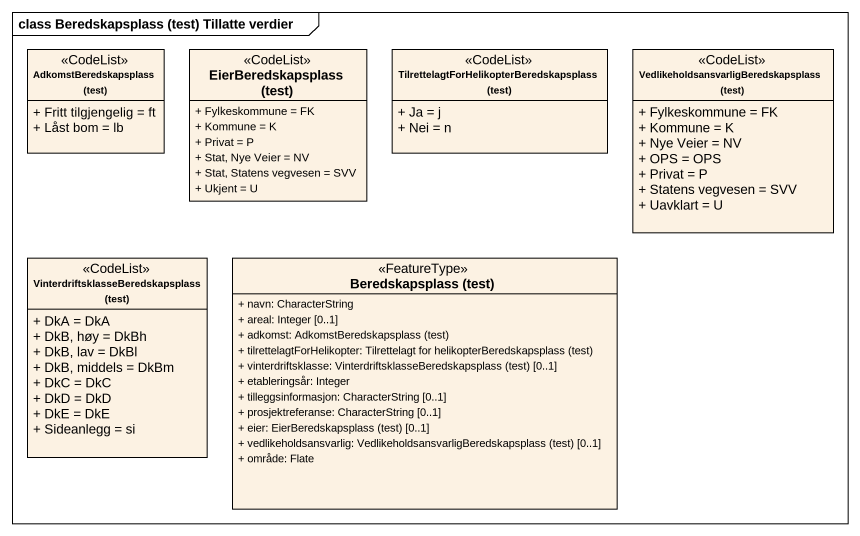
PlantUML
@startuml
mainframe class Beredskapsplass (test) Tillatte verdier
hide circle
hide empty members
skinparam classAttributeIconSize 0
class "AdkomstBeredskapsplass (test)" as AdkomstBeredskapsplass_test <<CodeList>> {
  + Fritt tilgjengelig = ft
  + Låst bom = lb
}
class "EierBeredskapsplass (test)" as EierBeredskapsplass_test <<CodeList>> {
  + Fylkeskommune = FK
  + Kommune = K
  + Privat = P
  + Stat, Nye Veier = NV
  + Stat, Statens vegvesen = SVV
  + Ukjent = U
}
class "TilrettelagtForHelikopterBeredskapsplass (test)" as TilrettelagtForHelikopterBer <<CodeList>> {
  + Ja = j
  + Nei = n
}
class "VedlikeholdsansvarligBeredskapsplass (test)" as VedlikeholdsansvarligBeredsk <<CodeList>> {
  + Fylkeskommune = FK
  + Kommune = K
  + Nye Veier = NV
  + OPS = OPS
  + Privat = P
  + Statens vegvesen = SVV
  + Uavklart = U
}
class "VinterdriftsklasseBeredskapsplass (test)" as VinterdriftsklasseBeredskaps <<CodeList>> {
  + DkA = DkA
  + DkB, høy = DkBh
  + DkB, lav = DkBl
  + DkB, middels = DkBm
  + DkC = DkC
  + DkD = DkD
  + DkE = DkE
  + Sideanlegg = si
}
class "Beredskapsplass (test)" as Beredskapsplass_test <<FeatureType>> {
  + navn: CharacterString
  + areal: Integer [0..1]
  {field} + adkomst: AdkomstBeredskapsplass (test)
  {field} + tilrettelagtForHelikopter: Tilrettelagt for helikopterBeredskapsplass (test)
  {field} + vinterdriftsklasse: VinterdriftsklasseBeredskapsplass (test) [0..1]
  + etableringsår: Integer
  + tilleggsinformasjon: CharacterString [0..1]
  + prosjektreferanse: CharacterString [0..1]
  {field} + eier: EierBeredskapsplass (test) [0..1]
  {field} + vedlikeholdsansvarlig: VedlikeholdsansvarligBeredskapsplass (test) [0..1]
  + område: Flate
}
@enduml
